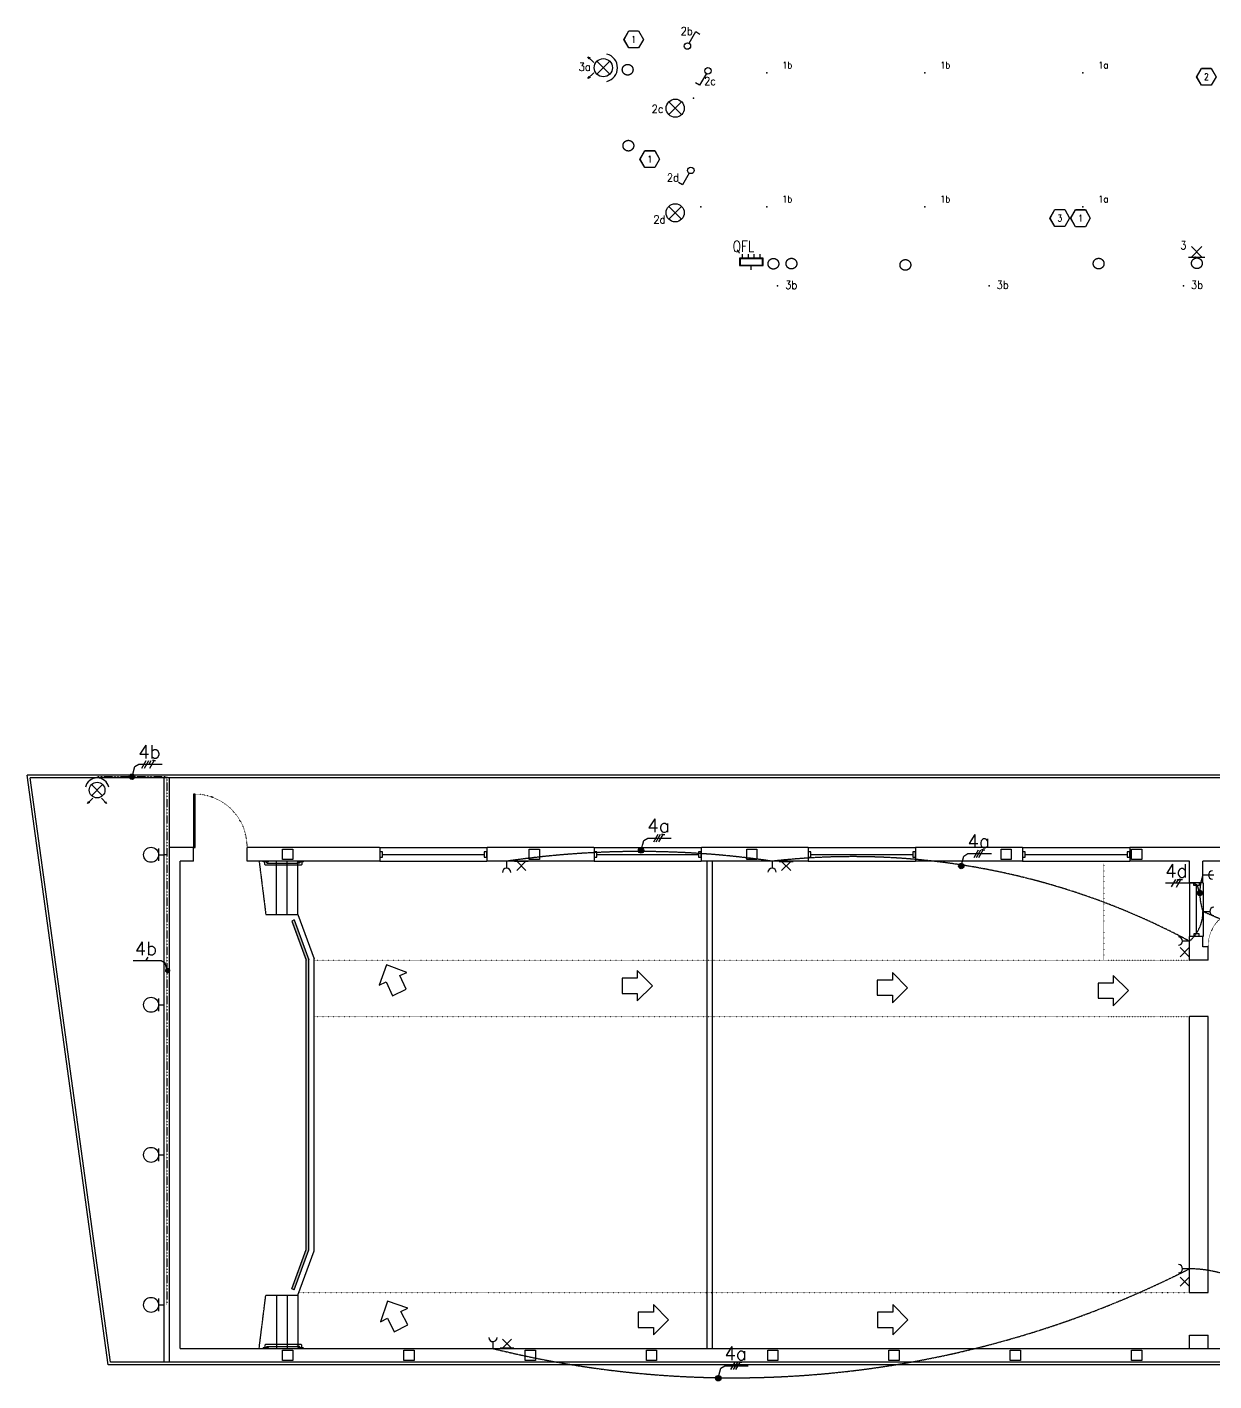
# Model space of a CAD drawing. Header units: millimetres. Extents: x -96513 to 442697, y -70111 to 173034.
# Drawn here: x 182246 to 204400, y -50812 to -25545 of the extents above; entities that cross this region are included whole.
import ezdxf
from ezdxf.enums import TextEntityAlignment as Align

# ---------------------------------------------------------------- set-up
doc = ezdxf.new("R2010")
doc.units = ezdxf.units.MM
doc.set_wipeout_variables(frame=1)
for name, pattern in [('DUCT', [1, 0, -1]), ('EXPOSED', [11.90625, 6.35, -1.5875, 0.79375, -0.79375, 0.79375, -1.5875]), ('EXPOSED0', [6.35, 3.175, -0.79375, 0.396875, -0.79375, 0.396875, -0.79375]), ('SDOT', [1.5875, 0, -1.5875])]:
    doc.linetypes.add(name, pattern=pattern)
for name, color, linetype in [('Anno', 223, 'Continuous'), ('Com', 153, 'Continuous'), ('Dimens', 30, 'Continuous'), ('Fire', 133, 'Continuous'), ('Glass', 130, 'Continuous'), ('Lining', 252, 'Continuous'), ('Lite', 83, 'Continuous'), ('Lite-Cqd', 114, 'Continuous'), ('Lite-Swc', 83, 'Continuous'), ('Number', 18, 'Continuous'), ('Panel', 53, 'Continuous'), ('Power-El', 43, 'Continuous'), ('Site', 63, 'Continuous'), ('Stairs', 193, 'Continuous'), ('Symb-De', 6, 'Continuous'), ('Symb-Hi', 1, 'Continuous'), ('Symb-Num', 43, 'Continuous'), ('Symb10', 140, 'Continuous'), ('Symb2', 140, 'Continuous'), ('Symb3', 140, 'Continuous'), ('Symb4', 140, 'Continuous'), ('Symb5', 140, 'Continuous'), ('Symb7', 43, 'Continuous'), ('Symb8', 1, 'Continuous'), ('Symb9', 1, 'Continuous'), ('Video', 110, 'Continuous'), ('Wall', 144, 'Continuous'), ('Wall-Base', 143, 'Continuous'), ('Wall-Head', 133, 'Continuous'), ('Wall-Head-Strc', 133, 'Continuous'), ('Wire', 84, 'Continuous'), ('Wire-An', 54, 'Continuous')]:
    doc.layers.add(name, color=color, linetype=linetype)
doc.layers.add('NE', color=8, linetype='Continuous', plot=False)
doc.styles.add('MECS', font='ROMANS.shx', dxfattribs={"width": 0.9, "height": 6250})
doc.styles.add('ROMANC', font='romanc', dxfattribs={"height": 0.09375})
doc.styles.get("Standard").update_dxf_attribs({"font": 'ROMANS'})

# ---------------------------------------------------------------- blocks, each defined once
blk = doc.blocks.new('E.IntLight-General Light')
at = {"color": 0, "linetype": 'ByBlock', "lineweight": -2}
for p, q in [((-0.07874, 0.07874), (0.07874, -0.07874)), ((-0.07874, -0.07874), (0.07874, 0.07874))]:
    blk.add_line(p, q, dxfattribs=at)
blk.add_circle((0, 0), 0.11136, dxfattribs=at)
blk = doc.blocks.new('E.IntLight-Fixture Type')
at = {"color": 0, "linetype": 'ByBlock', "lineweight": -2}
blk.add_point((0, 0), dxfattribs=at)
at = {"layer": 'Lining', "color": 0, "linetype": 'ByBlock', "lineweight": -2, "style": 'MECS', "width": 0.8, "flags": 1}
blk.add_attdef('PW', (0.08, 0.35), '', height=0.0787, dxfattribs=at)
at = {"layer": 'Symb-Hi', "color": 0, "linetype": 'ByBlock', "lineweight": -2, "style": 'MECS', "width": 0.9, "flags": 1}
blk.add_attdef('DB', text='', height=0.0787, dxfattribs=at).set_placement((-0.099, -0.347), align=Align.RIGHT)
at = {"layer": 'Symb-Num', "color": 0, "linetype": 'ByBlock', "lineweight": -2, "style": 'MECS', "width": 0.9}
blk.add_attdef('CN', text='', height=0.0984, dxfattribs=at).set_placement((-0.099, -0.224), align=Align.RIGHT)
at = {"layer": 'Symb10', "color": 0, "linetype": 'ByBlock', "lineweight": -2, "style": 'MECS', "width": 0.8, "flags": 9}
blk.add_attdef('DS', (0.08, 0.012), '', height=0.0787, dxfattribs=at)
at = {"layer": 'Symb2', "color": 0, "linetype": 'ByBlock', "lineweight": -2, "style": 'MECS', "width": 0.8, "flags": 9}
blk.add_attdef('TP', (0.08, -0.092), '', height=0.0787, dxfattribs=at)
at = {"layer": 'Symb3', "color": 0, "linetype": 'ByBlock', "lineweight": -2, "style": 'MECS', "width": 0.8, "flags": 8}
blk.add_attdef('SI', (0.08, 0.13), '', height=0.0787, dxfattribs=at)
at = {"layer": 'Symb4', "color": 0, "linetype": 'ByBlock', "lineweight": -2, "style": 'MECS', "width": 0.9}
blk.add_attdef('SC', (0.07, -0.224), '', height=0.0984, dxfattribs=at)
at = {"layer": 'Symb5', "color": 0, "linetype": 'ByBlock', "lineweight": -2, "style": 'MECS', "width": 0.8, "flags": 1}
blk.add_attdef('SCN', (0.08, 0.233), '', height=0.0787, dxfattribs=at)
at = {"layer": 'Symb7', "color": 0, "style": 'ROMANC'}
blk.add_attdef('FT', text='', height=0.118, dxfattribs=at).set_placement((-0.078, 0.13), align=Align.RIGHT)
at = {"layer": 'Symb8', "color": 0, "linetype": 'ByBlock', "lineweight": -2, "style": 'MECS', "width": 0.8, "flags": 8}
blk.add_attdef('FN', (-0.083, -0.224), '', height=0.0787, dxfattribs=at)
at = {"layer": 'Symb9', "color": 0, "linetype": 'ByBlock', "lineweight": -2, "style": 'MECS', "width": 0.8, "flags": 9}
blk.add_attdef('DN', (0.08, -0.348), '', height=0.0787, dxfattribs=at)
blk = doc.blocks.new('*U61')
at = {"color": 0, "linetype": 'ByBlock', "lineweight": -2}
for p, q in [((0.02, 0.109), (0.102, 0.252)), ((0.102, 0.252), (0.153, 0.222))]:
    blk.add_line(p, q, dxfattribs=at)
blk.add_circle((0, 0.075), 0.0394, dxfattribs=at)
at = {"layer": 'Symb4', "color": 0, "linetype": 'ByBlock', "lineweight": -2, "style": 'MECS', "width": 0.9}
blk.add_attdef('SC', (-0.022, 0.282), '', height=0.0984, dxfattribs=at)
blk = doc.blocks.new('E.IntWir-Conduit')
at = {"color": 0, "linetype": 'ByBlock', "lineweight": -2}
blk.add_circle((0, 0.098425), 0.03937, dxfattribs=at)
blk = doc.blocks.new('*U68')
at = {"color": 0, "linetype": 'ByBlock', "lineweight": -2}
for p, q in [((0.02, 0.109), (0.102, 0.252)), ((0.102, 0.252), (0.153, 0.222))]:
    blk.add_line(p, q, dxfattribs=at)
blk.add_circle((0, 0.075), 0.0394, dxfattribs=at)
at = {"layer": 'Symb4', "color": 0, "linetype": 'ByBlock', "lineweight": -2, "style": 'MECS', "width": 0.9}
blk.add_attdef('SC', (-0.022, 0.282), '', height=0.0984, dxfattribs=at)
blk = doc.blocks.new('*U71')
at = {"color": 0, "linetype": 'ByBlock', "lineweight": -2}
for p, q in [((0.02, 0.109), (0.102, 0.252)), ((0.102, 0.252), (0.153, 0.222))]:
    blk.add_line(p, q, dxfattribs=at)
blk.add_circle((0, 0.075), 0.0394, dxfattribs=at)
at = {"layer": 'Symb4', "color": 0, "linetype": 'ByBlock', "lineweight": -2, "style": 'MECS', "width": 0.9}
blk.add_attdef('SC', (-0.022, 0.282), '', height=0.0984, dxfattribs=at)
blk = doc.blocks.new('E.IntLight-Flood Light')
at = {"color": 0, "linetype": 'ByBlock', "lineweight": -2}
for p, q in [((-0.079, -0.079), (0.079, 0.079)), ((-0.079, 0.079), (0.079, -0.079))]:
    blk.add_line(p, q, dxfattribs=at)
for points in [[(0.188, 0.134), (0.175, 0.109), (0.163, 0.121), (0.188, 0.134), (0.116, 0.062)], [(0.188, -0.134), (0.163, -0.121), (0.175, -0.109), (0.188, -0.134), (0.116, -0.062)]]:
    blk.add_lwpolyline(points, dxfattribs=at)
blk.add_circle((0, 0), 0.111, dxfattribs=at)
blk.add_arc((0, 0), 0.173, 104.4359, 255.5641, dxfattribs=at)
blk = doc.blocks.new('E.IntPan-Distrib Board (flush)')
at = {"color": 0, "linetype": 'ByBlock', "lineweight": -2}
blk.add_point((0, 0), dxfattribs=at)
at = {"layer": 'Symb-De', "style": 'MECS', "width": 0.8}
blk.add_attdef('DBN', text='', height=0.118, dxfattribs=at).set_placement((0, 0.205), align=Align.MIDDLE)
at = {"layer": 'Symb-Hi', "color": 0, "style": 'MECS', "width": 0.9, "flags": 1}
blk.add_attdef('DB', text='', height=0.0787, dxfattribs=at).set_placement((0.413, 0.081), align=Align.MIDDLE)
at = {"layer": 'Symb3', "color": 0, "style": 'MECS', "width": 0.8, "flags": 8}
blk.add_attdef('SI', text='', height=0.0787, dxfattribs=at).set_placement((0.413, -0.02), align=Align.MIDDLE)
at = {"layer": 'Symb9', "color": 0, "style": 'MECS', "width": 0.8, "flags": 9}
blk.add_attdef('DN', text='', height=0.0787, dxfattribs=at).set_placement((0.413, -0.126), align=Align.MIDDLE)
at = {"color": 18, "linetype": 'ByBlock'}
blk.add_wipeout([(-0.119, -0.072), (0.119, -0.072), (0.119, -0.006), (-0.119, -0.006)], dxfattribs=at)
at = {"linetype": 'ByBlock', "lineweight": -2}
h = blk.add_hatch(color=0, dxfattribs=at)
h.paths.add_polyline_path([(-0.125, 0), (-0.125, -0.078), (0.125, -0.078), (0.125, 0)])
h.paths.add_polyline_path([(0.119, -0.006), (0.119, -0.072), (-0.119, -0.072), (-0.119, -0.006)], flags=16)
at = {"color": 0, "linetype": 'ByBlock', "lineweight": -2}
for p, q in [((-0.094, 0), (-0.094, 0.044)), ((-0.031, 0), (-0.031, 0.044)), ((0.031, 0), (0.031, 0.044)), ((0.094, 0), (0.094, 0.044)), ((0, -0.123), (0, -0.078))]:
    blk.add_line(p, q, dxfattribs=at)
for points in [[(-0.125, -0.078), (0.125, -0.078), (0.125, 0), (-0.125, 0)], [(-0.119, -0.072), (0.119, -0.072), (0.119, -0.006), (-0.119, -0.006)]]:
    blk.add_lwpolyline(points, close=True, dxfattribs=at)
blk = doc.blocks.new('G.RefSym-Keynote')
at = {"color": 18}
blk.add_wipeout([(-0.073, 0.123), (0.07, 0.123), (0.142, -0.001), (0.07, -0.124), (-0.073, -0.124), (-0.144, -0.001)], dxfattribs=at)
at = {"color": 0, "linetype": 'ByBlock'}
blk.add_lwpolyline([(-0.073, 0.125), (0.071, 0.125), (0.143, -0.001), (0.071, -0.126), (-0.073, -0.126), (-0.146, -0.001)], close=True, dxfattribs=at)
at = {"color": 0, "linetype": 'ByBlock', "style": 'MECS', "width": 0.8}
blk.add_attdef('NUM', text='', height=0.0941, dxfattribs=at).set_placement((-0.001, -0.001), align=Align.MIDDLE)
blk = doc.blocks.new('E.IntLight-Lighting Outlet on Wall')
at = {"color": 0, "linetype": 'ByBlock', "lineweight": -2}
for p, q in [((-0.099, 0), (0.099, 0)), ((-0.065, 0.131), (0.065, 0)), ((0.065, 0.131), (-0.065, 0))]:
    blk.add_line(p, q, dxfattribs=at)
blk = doc.blocks.new('G.SymPart-Wipeout')
at = {"color": 19, "linetype": 'Continuous'}
blk.add_wipeout([(0, 0), (1, 0), (1, 1), (0, 1)], dxfattribs=at)
blk = doc.blocks.new('*U51')
at = {"color": 0, "linetype": 'ByBlock', "lineweight": -2, "xscale": 2000, "yscale": 350.0000000018622}
blk.add_blockref('G.SymPart-Wipeout', (-1000, -175), dxfattribs=at)
at = {"color": 0, "linetype": 'ByBlock', "lineweight": -2, "flags": 128}
for points in [[(-1000, -50), (-1000, 50), (-950, 50), (-950, -50)], [(950, -50), (950, 50), (1000, 50), (1000, -50)]]:
    blk.add_lwpolyline(points, close=True, dxfattribs=at)
blk.add_lwpolyline([(-950, 0), (950, 0)], dxfattribs=at)
at = {"layer": 'Glass', "flags": 128}
for points in [[(-1000, 125), (-1000, 125), (1000, 125), (1000, 125)], [(-1000, -125), (-1000, -125), (1000, -125), (1000, -125)]]:
    blk.add_lwpolyline(points, dxfattribs=at)
at = {"layer": 'Wall'}
for p, q in [((-1000, -125), (-1000, 125)), ((1000, -125), (1000, 125))]:
    blk.add_line(p, q, dxfattribs=at)
at = {"layer": 'Wall-Head-Strc'}
for p, q in [((-1000, 125), (1000, 125)), ((-1000, -125), (1000, -125))]:
    blk.add_line(p, q, dxfattribs=at)
blk = doc.blocks.new('*U247')
at = {"xscale": -1, "rotation": 180}
blk.add_blockref('*U51', (0, 0), dxfattribs=at)
blk = doc.blocks.new('*U248')
at = {"color": 0, "linetype": 'ByBlock', "lineweight": -2, "transparency": 16777216}
for p in [(0, 0), (4000, 0), (8000, 0), (12000, 0)]:
    blk.add_blockref('*U247', p, dxfattribs=at)
blk = doc.blocks.new('*U18')
at = {"color": 18}
blk.add_wipeout([(-500, -160), (500, -160), (500, 160), (-500, 160)], dxfattribs=at).dxf.layer = 'Number'
at = {"color": 0, "linetype": 'ByBlock', "lineweight": -2}
blk.add_line((450, 0), (-450, 0), dxfattribs=at)
for points in [[(-500, -50), (-450, -50), (-450, 50), (-500, 50)], [(500, -50), (450, -50), (450, 50), (500, 50)]]:
    blk.add_lwpolyline(points, dxfattribs=at)
at = {"layer": 'Glass'}
for points in [[(-500, 125), (-500, 125), (500, 125), (500, 125)], [(-500, -125), (-500, -125), (500, -125), (500, -125)]]:
    blk.add_lwpolyline(points, dxfattribs=at)
at = {"layer": 'Wall-Base'}
for p, q in [((-500, -125), (-500, 125)), ((500, -125), (500, 125))]:
    blk.add_line(p, q, dxfattribs=at)
at = {"layer": 'Wall-Head'}
for p, q in [((-500, 125), (500, 125)), ((-500, -125), (500, -125))]:
    blk.add_line(p, q, dxfattribs=at)
blk = doc.blocks.new('PasteBlock$0')
at = {"layer": 'Lite-Cqd', "linetype": 'Continuous'}
blk.add_line((116, 101), (-116, 101), dxfattribs=at)
at = {"layer": 'Lite-Cqd'}
blk.add_line((0, 101), (0, 0), dxfattribs=at)
at = {"layer": 'Lite-Cqd', "linetype": 'Continuous'}
blk.add_circle((0, 242), 140, dxfattribs=at)
blk = doc.blocks.new('*U254')
at = {"rotation": 90}
blk.add_blockref('PasteBlock$0', (191, 0), dxfattribs=at)
blk = doc.blocks.new('*U255')
at = {"color": 0, "linetype": 'ByBlock', "lineweight": -2, "transparency": 16777216}
for p in [(0, 0), (0, -2800), (0, -5600), (0, -8400)]:
    blk.add_blockref('*U254', p, dxfattribs=at)

msp = doc.modelspace()

# ---------------------------------------------------------------- hatches: boundary and pattern name
at = {"true_color": 0xf26722}
h = msp.add_hatch(color=30, dxfattribs=at)
h.dxf.hatch_style = 1
h.paths.add_polyline_path([(184155, -39536, 0.080977), (184158, -39552, -0.003732), (184253, -39520, 0.853398)])
h.paths.add_polyline_path([(184255, -39536, 0.079099), (184253, -39520, 0.003732), (184158, -39552, 0.850178)])
h = msp.add_hatch(color=30, dxfattribs=at)
h.dxf.hatch_style = 1
h.paths.add_polyline_path([(184820, -43154, 0.080977), (184823, -43170, -0.003732), (184918, -43138, 0.853398)])
h.paths.add_polyline_path([(184920, -43154, 0.079099), (184918, -43138, 0.003732), (184823, -43170, 0.850178)])
h = msp.add_hatch(color=30, dxfattribs=at)
h.dxf.hatch_style = 1
h.paths.add_polyline_path([(195097, -50762, 0.080977), (195099, -50778, -0.003732), (195194, -50747, 0.853398)])
h.paths.add_polyline_path([(195197, -50762, 0.079099), (195194, -50747, 0.003732), (195099, -50778, 0.850178)])
at = {"layer": 'Wall-Head', "true_color": 0x727430}
h = msp.add_hatch(color=67, dxfattribs=at)
h.dxf.hatch_style = 1
h.paths.add_polyline_path([(187453, -48359), (187187, -49091), (187233, -49110), (187503, -48368), (187503, -42952), (187233, -42210), (187187, -42229), (187453, -42960)])

# ---------------------------------------------------------------- linework, layer by layer
at = {"layer": 'Com', "linetype": 'SDOT'}
for p, q in [((202343, -41110), (202343, -42960)), ((187603, -42960), (203943, -42960)), ((202343, -42960), (203943, -42960)), ((187603, -44010), (203943, -44010)), ((202343, -44010), (203943, -44010)), ((187322, -49160), (203943, -49160)), ((202343, -49160), (203943, -49160))]:
    msp.add_line(p, q, dxfattribs=at)
at = {"layer": 'Com'}
for p, q in [((188956, -43050), (188820, -43427)), ((189333, -43187), (188956, -43050)), ((189205, -43247), (189333, -43187)), ((193918, -43437), (193635, -43154)), ((193635, -43154), (193635, -43296)), ((198682, -43474), (198399, -43191)), ((198399, -43191), (198399, -43332)), ((188820, -43427), (188948, -43367)), ((188948, -43367), (189068, -43624)), ((189325, -43504), (189205, -43247)), ((193352, -43296), (193352, -43579)), ((193635, -43296), (193352, -43296)), ((193635, -43721), (193918, -43437)), ((198115, -43332), (198115, -43616)), ((198399, -43332), (198115, -43332)), ((202238, -43387), (202238, -43671)), ((202521, -43387), (202238, -43387)), ((202804, -43529), (202521, -43246)), ((202521, -43246), (202521, -43387)), ((189068, -43624), (189325, -43504)), ((193352, -43579), (193635, -43579)), ((193635, -43579), (193635, -43721)), ((198115, -43616), (198399, -43616)), ((198399, -43757), (198682, -43474)), ((198399, -43616), (198399, -43757)), ((202238, -43671), (202521, -43671)), ((202521, -43812), (202804, -43529)), ((202521, -43671), (202521, -43812)), ((188971, -49327), (188846, -49708)), ((189351, -49452), (188971, -49327)), ((189225, -49516), (189351, -49452)), ((189353, -49768), (189225, -49516)), ((194221, -49671), (193938, -49388)), ((193938, -49388), (193938, -49530)), ((198689, -49671), (198406, -49388)), ((198406, -49388), (198406, -49530)), ((188846, -49708), (188972, -49644)), ((188972, -49644), (189100, -49896)), ((189100, -49896), (189353, -49768)), ((193654, -49530), (193654, -49813)), ((193938, -49530), (193654, -49530)), ((193938, -49955), (194221, -49671)), ((198123, -49530), (198123, -49813)), ((198406, -49530), (198123, -49530)), ((198406, -49955), (198689, -49671)), ((193654, -49813), (193938, -49813)), ((193938, -49813), (193938, -49955)), ((198123, -49813), (198406, -49813)), ((198406, -49813), (198406, -49955))]:
    msp.add_line(p, q, dxfattribs=at)
at = {"layer": 'Dimens'}
for p, q in [((184218, -39487), (184256, -39347)), ((184256, -39347), (184331, -39304)), ((184331, -39304), (184767, -39304)), ((193832, -40681), (194269, -40681)), ((184750, -42970), (184229, -42973)), ((184826, -43013), (184750, -42970)), ((184864, -43153), (184826, -43013)), ((195197, -50574), (195273, -50531)), ((195273, -50531), (195709, -50531)), ((195160, -50714), (195197, -50574))]:
    msp.add_line(p, q, dxfattribs=at)
for centre in [(184205, -39536), (195147, -50762)]:
    msp.add_circle(centre, 50, dxfattribs=at)
at = {"layer": 'Fire', "linetype": 'ByBlock', "lineweight": -2}
for p, q in [((203940, -42682), (203940, -42942)), ((203768, -42726), (203940, -42898)), ((203768, -42898), (203940, -42726)), ((203768, -48875), (203940, -49047)), ((203768, -49047), (203940, -48875)), ((203940, -48831), (203940, -49091)), ((191334, -50204), (191075, -50204)), ((191290, -50032), (191119, -50204)), ((191119, -50032), (191290, -50204))]:
    msp.add_line(p, q, dxfattribs=at)
at = {"layer": 'Lite', "linetype": 'ByBlock', "lineweight": -2}
for p, q in [((183450, -39683), (183657, -39890)), ((183657, -39683), (183450, -39890))]:
    msp.add_line(p, q, dxfattribs=at)
for points in [[(183377, -40034), (183395, -40001), (183410, -40016), (183377, -40034), (183472, -39939)], [(183730, -40034), (183697, -40016), (183713, -40001), (183730, -40034), (183635, -39939)]]:
    msp.add_lwpolyline(points, dxfattribs=at)
msp.add_circle((183554, -39786), 146, dxfattribs=at)
msp.add_arc((183554, -39786), 227, 14.4359, 165.5641, dxfattribs=at)
at = {"layer": 'NE'}
for p, q in [((184803, -50460), (184803, -39560)), ((184903, -50460), (184903, -39560))]:
    msp.add_line(p, q, dxfattribs=at)
at = {"layer": 'Power-El', "linetype": 'ByBlock', "lineweight": -2}
for p, q in [((204400, -41371), (204193, -41371)), ((203944, -48719), (203815, -48719)), ((190946, -50209), (190944, -50079))]:
    msp.add_line(p, q, dxfattribs=at)
for centre, start, end in [((203737, -48719), 270, 90), ((190942, -50002), 181.145, 1.145)]:
    msp.add_arc(centre, 77.6, start, end, dxfattribs=at)
at = {"layer": 'Stairs', "linetype": 'EXPOSED'}
for p, q in [((186578, -41114), (186703, -42110)), ((186903, -42110), (186903, -41110)), ((187103, -42110), (187103, -41110)), ((187303, -42110), (187303, -41110)), ((186578, -50205), (186703, -49210)), ((186903, -49210), (186903, -50210)), ((187103, -49210), (187103, -50210)), ((187303, -49210), (187303, -50210))]:
    msp.add_line(p, q, dxfattribs=at)
at = {"layer": 'Video', "ltscale": 100}
for points in [[(186752, -41110), (186752, -41116, -0.414214), (186745, -41122), (186657, -41122, -0.414214), (186650, -41116), (186650, -41110)], [(186720, -41143, 0.414214), (186726, -41150), (187282, -41150)], [(187335, -41122), (187335, -41144, -0.414214), (187329, -41150), (187282, -41150)], [(187405, -41110), (187405, -41116, -0.414214), (187399, -41122), (187310, -41122, -0.414214), (187303, -41116), (187303, -41110)], [(186752, -50210), (186752, -50203, 0.414214), (186745, -50197), (186657, -50197, 0.414214), (186650, -50203), (186650, -50210)], [(186720, -50176, -0.414214), (186726, -50169), (187282, -50169)], [(187335, -50197), (187335, -50175, 0.414214), (187329, -50169), (187282, -50169)]]:
    msp.add_lwpolyline(points, format="xyb", dxfattribs=at)
at = {"layer": 'Video'}
for points in [[(187238, -41189), (186702, -41187, -0.414214), (186683, -41168), (186683, -41121)], [(187374, -41123), (187374, -41170, -0.414214), (187355, -41189), (187238, -41189)], [(187238, -50131), (186702, -50132, 0.414214), (186683, -50151), (186683, -50198)], [(187374, -50196), (187374, -50150, 0.414214), (187355, -50131), (187238, -50131)]]:
    msp.add_lwpolyline(points, format="xyb", dxfattribs=at)
at = {"layer": 'Video', "ltscale": 100}
for points in [[(186720, -41122), (186720, -41143)], [(186720, -50197), (186720, -50176)]]:
    msp.add_lwpolyline(points, close=True, dxfattribs=at)
at = {"layer": 'Wall'}
for p, q in [((212203, -39510), (182246, -39510)), ((183760, -50510), (182246, -39510)), ((183804, -50460), (182304, -39560)), ((184903, -39560), (182304, -39560)), ((212203, -39560), (184903, -39560)), ((185383, -40860), (184903, -40860)), ((185353, -41110), (185353, -40860)), ((186353, -41110), (186353, -40860)), ((209903, -40860), (186353, -40860)), ((185353, -41110), (185103, -41110)), ((185103, -50210), (185103, -41110)), ((203943, -41110), (186353, -41110)), ((203943, -42960), (203943, -41110)), ((204193, -42710), (204193, -41110)), ((204993, -41110), (204193, -41110)), ((186703, -42110), (187303, -42110)), ((187303, -42110), (187603, -42934)), ((187198, -42260), (187453, -42960)), ((187233, -42210), (187503, -42952)), ((187603, -48385), (187603, -42934)), ((204293, -42710), (204193, -42710)), ((204293, -42960), (204293, -42710)), ((204293, -42960), (203943, -42960)), ((204293, -44010), (203943, -44010)), ((203943, -49160), (203943, -44010)), ((204293, -49160), (204293, -44010)), ((187303, -49210), (187603, -48385)), ((186703, -49210), (187303, -49210)), ((203943, -49160), (204293, -49160)), ((203943, -49960), (204293, -49960)), ((203943, -50210), (203943, -49960)), ((204293, -50210), (204293, -49960)), ((185103, -50210), (209653, -50210)), ((212203, -50510), (183760, -50510)), ((212153, -50460), (183804, -50460))]:
    msp.add_line(p, q, dxfattribs=at)
at = {"layer": 'Wall', "color": 67, "true_color": 0x727430}
for p, q in [((187187, -42229), (187453, -42960)), ((187233, -42210), (187503, -42952)), ((187503, -48368), (187503, -42952)), ((187453, -48359), (187453, -42960)), ((187187, -49091), (187453, -48359)), ((187233, -49110), (187503, -48368))]:
    msp.add_line(p, q, dxfattribs=at)
at = {"layer": 'Wall'}
for points in [[(187017, -40890), (187207, -40890), (187207, -41080), (187017, -41080)], [(202862, -40890), (203052, -40890), (203052, -41080), (202862, -41080)], [(187017, -50240), (187207, -50240), (187207, -50430), (187017, -50430)], [(189281, -50240), (189471, -50240), (189471, -50430), (189281, -50430)], [(191544, -50240), (191734, -50240), (191734, -50430), (191544, -50430)], [(193808, -50240), (193998, -50240), (193998, -50430), (193808, -50430)], [(196072, -50240), (196262, -50240), (196262, -50430), (196072, -50430)], [(198335, -50240), (198525, -50240), (198525, -50430), (198335, -50430)], [(200599, -50240), (200789, -50240), (200789, -50430), (200599, -50430)], [(202862, -50240), (203052, -50240), (203052, -50430), (202862, -50430)]]:
    msp.add_lwpolyline(points, close=True, dxfattribs=at)
at = {"layer": 'Wall', "ltscale": 100}
msp.add_lwpolyline([(187405, -50210), (187405, -50203, 0.414214), (187399, -50197), (187310, -50197, 0.414214), (187303, -50203), (187303, -50210)], format="xyb", dxfattribs=at)
at = {"layer": 'Wall-Head', "color": 67, "true_color": 0x727430}
for p, q in [((187233, -42210), (187187, -42229)), ((187233, -49110), (187187, -49091))]:
    msp.add_line(p, q, dxfattribs=at)
at = {"layer": 'Wall-Head'}
msp.add_lwpolyline([(185353, -40860), (185383, -40860), (185383, -39860), (185353, -39860)], close=True, dxfattribs=at)
at = {"layer": 'Wall-Head', "linetype": 'DUCT'}
for centre, radius, start, end in [((185368, -40845), 985, 359.1275, 90.8725), ((204974, -42690), 681, 88.3632, 181.6368)]:
    msp.add_arc(centre, radius, start, end, dxfattribs=at)
at = {"layer": 'Wire', "linetype": 'ByBlock', "lineweight": -2}
for p, q in [((184391, -39374), (184471, -39234)), ((184437, -39374), (184518, -39234)), ((184526, -39304), (184565, -39236)), ((184535, -39374), (184616, -39234)), ((203609, -41594), (203690, -41454)), ((203696, -41524), (203727, -41472)), ((203701, -41595), (203782, -41455)), ((184465, -42972), (184504, -42904)), ((195385, -50601), (195466, -50461)), ((195432, -50601), (195513, -50461)), ((195477, -50601), (195558, -50461))]:
    msp.add_line(p, q, dxfattribs=at)
at = {"layer": 'Wire'}
for p, q in [((184616, -39234), (184586, -39234)), ((184616, -39234), (184646, -39234)), ((194118, -40612), (194088, -40612)), ((194118, -40612), (194148, -40612)), ((203782, -41455), (203752, -41455)), ((195558, -50461), (195528, -50461)), ((195558, -50461), (195588, -50461))]:
    msp.add_line(p, q, dxfattribs=at)
at = {"layer": 'Wire', "linetype": 'EXPOSED0'}
for p, q in [((184857, -39536), (183554, -39536)), ((183554, -39536), (183554, -39560)), ((184857, -39536), (184857, -49393))]:
    msp.add_line(p, q, dxfattribs=at)
at = {"layer": 'Wire', "linetype": 'EXPOSED'}
msp.add_line((184857, -40993), (184803, -40993), dxfattribs=at)
at = {"layer": 'Wire'}
for radius in [10, 5]:
    msp.add_circle((203732, -41463), radius, dxfattribs=at)
at = {"layer": 'Wire', "linetype": 'EXPOSED'}
for centre, radius, start, end in [((195439, -31959), 18795, 256.1699, 296.9054), ((203915, -51044), 2325, 20.8877, 89.2819)]:
    msp.add_arc(centre, radius, start, end, dxfattribs=at)

# ---------------------------------------------------------------- block references
msp.add_blockref('*U255', (184612, -40993))
at = {"layer": 'Anno', "color": 83}
ref = msp.add_blockref('G.RefSym-Keynote', (204261, -26472), dxfattribs=dict(at, xscale=1270, yscale=1270, zscale=1270))
ref.add_attrib('NUM', '2', dxfattribs={"layer": '0', "color": 0, "linetype": 'ByBlock', "height": 125, "style": 'MECS', "width": 0.8}).set_placement((204260, -26472), align=Align.MIDDLE)
ref = msp.add_blockref('G.RefSym-Keynote', (201524, -29109), dxfattribs=dict(at, xscale=1270, yscale=1270, zscale=1270))
ref.add_attrib('NUM', '3', dxfattribs={"layer": '0', "color": 0, "linetype": 'ByBlock', "height": 125, "style": 'MECS', "width": 0.8}).set_placement((201523, -29109), align=Align.MIDDLE)
at = {"layer": 'Lite', "xscale": 1524, "yscale": 1524, "zscale": 1524}
msp.add_blockref('E.IntLight-Lighting Outlet on Wall', (204078, -29838), dxfattribs=at)
at = {"layer": 'Lite-Cqd', "xscale": 1524, "yscale": 1524, "zscale": 1524}
for p in [(194345, -27060), (194344, -29011)]:
    msp.add_blockref('E.IntLight-General Light', p, dxfattribs=at)
at = {"layer": 'Lite-Swc'}
ref = msp.add_blockref('*U68', (194572, -26014), dxfattribs=dict(at, xscale=1524, yscale=1524, zscale=1524))
ref.add_attrib('SC', '2b', (194447, -25695), dxfattribs={"layer": 'Symb4', "color": 0, "linetype": 'ByBlock', "lineweight": -2, "height": 150, "style": 'MECS', "width": 0.9})
ref = msp.add_blockref('*U71', (194956, -26248), dxfattribs=dict(at, xscale=1523.999999999996, yscale=1523.999999999996, zscale=1523.999999999996, rotation=179.9999610545612))
ref.add_attrib('SC', '2c', (194884, -26628), dxfattribs={"layer": 'Symb4', "color": 0, "linetype": 'ByBlock', "lineweight": -2, "height": 150, "style": 'MECS', "width": 0.9})
ref = msp.add_blockref('*U61', (194637, -28106), dxfattribs=dict(at, xscale=1523.999999999995, yscale=1523.999999999995, zscale=1523.999999999995, rotation=179.9999610545612))
ref.add_attrib('SC', '2d', (194189, -28430), dxfattribs={"layer": 'Symb4', "color": 0, "linetype": 'ByBlock', "lineweight": -2, "height": 150, "style": 'MECS', "width": 0.9})
at = {"layer": 'Power-El'}
ref = msp.add_blockref('E.IntLight-Fixture Type', (193003, -26304), dxfattribs=dict(at, xscale=1524, yscale=1524, zscale=1524))
ref.add_attrib('CN', '3a', dxfattribs={"layer": 'Symb-Num', "color": 0, "linetype": 'ByBlock', "lineweight": -2, "height": 150, "style": 'MECS', "width": 0.9}).set_placement((192769, -26362), align=Align.RIGHT)
ref = msp.add_blockref('E.IntLight-Fixture Type', (196055, -26400), dxfattribs=dict(at, xscale=1270, yscale=1270, zscale=1270))
ref.add_attrib('CN', '1b', dxfattribs={"layer": 'Symb-Num', "color": 0, "linetype": 'ByBlock', "lineweight": -2, "height": 125, "style": 'MECS', "width": 0.9}).set_placement((196530, -26317), align=Align.RIGHT)
ref = msp.add_blockref('E.IntLight-Fixture Type', (199005, -26400), dxfattribs=dict(at, xscale=1270, yscale=1270, zscale=1270))
ref.add_attrib('CN', '1b', dxfattribs={"layer": 'Symb-Num', "color": 0, "linetype": 'ByBlock', "lineweight": -2, "height": 125, "style": 'MECS', "width": 0.9}).set_placement((199480, -26317), align=Align.RIGHT)
ref = msp.add_blockref('E.IntLight-Fixture Type', (201955, -26400), dxfattribs=dict(at, xscale=1270, yscale=1270, zscale=1270))
ref.add_attrib('CN', '1a', dxfattribs={"layer": 'Symb-Num', "color": 0, "linetype": 'ByBlock', "lineweight": -2, "height": 125, "style": 'MECS', "width": 0.9}).set_placement((202430, -26317), align=Align.RIGHT)
ref = msp.add_blockref('E.IntLight-Fixture Type', (194688, -26871), dxfattribs=dict(at, xscale=1524, yscale=1524, zscale=1524))
ref.add_attrib('CN', '2c', dxfattribs={"layer": 'Symb-Num', "color": 0, "linetype": 'ByBlock', "lineweight": -2, "height": 150, "style": 'MECS', "width": 0.9}).set_placement((194125, -27147), align=Align.RIGHT)
ref = msp.add_blockref('E.IntLight-Fixture Type', (196055, -28900), dxfattribs=dict(at, xscale=1270, yscale=1270, zscale=1270))
ref.add_attrib('CN', '1b', dxfattribs={"layer": 'Symb-Num', "color": 0, "linetype": 'ByBlock', "lineweight": -2, "height": 125, "style": 'MECS', "width": 0.9}).set_placement((196530, -28817), align=Align.RIGHT)
ref = msp.add_blockref('E.IntLight-Fixture Type', (199005, -28900), dxfattribs=dict(at, xscale=1270, yscale=1270, zscale=1270))
ref.add_attrib('CN', '1b', dxfattribs={"layer": 'Symb-Num', "color": 0, "linetype": 'ByBlock', "lineweight": -2, "height": 125, "style": 'MECS', "width": 0.9}).set_placement((199480, -28817), align=Align.RIGHT)
ref = msp.add_blockref('E.IntLight-Fixture Type', (194823, -28901), dxfattribs=dict(at, xscale=1524, yscale=1524, zscale=1524))
ref.add_attrib('CN', '2d', dxfattribs={"layer": 'Symb-Num', "color": 0, "linetype": 'ByBlock', "lineweight": -2, "height": 150, "style": 'MECS', "width": 0.9}).set_placement((194163, -29213), align=Align.RIGHT)
ref = msp.add_blockref('E.IntLight-Fixture Type', (204053, -29837), dxfattribs=dict(at, xscale=1524, yscale=1524, zscale=1524))
ref.add_attrib('CN', '3', dxfattribs={"layer": 'Symb-Num', "color": 0, "linetype": 'ByBlock', "lineweight": -2, "height": 150, "style": 'MECS', "width": 0.9}).set_placement((203888, -29694), align=Align.RIGHT)
ref = msp.add_blockref('E.IntLight-Fixture Type', (196255, -30375), dxfattribs=dict(at, xscale=1524, yscale=1524, zscale=1524))
ref.add_attrib('CN', '3b', dxfattribs={"layer": 'Symb-Num', "color": 0, "linetype": 'ByBlock', "lineweight": -2, "height": 150, "style": 'MECS', "width": 0.9}).set_placement((196623, -30434), align=Align.RIGHT)
ref = msp.add_blockref('E.IntLight-Fixture Type', (200203, -30373), dxfattribs=dict(at, xscale=1524, yscale=1524, zscale=1524))
ref.add_attrib('CN', '3b', dxfattribs={"layer": 'Symb-Num', "color": 0, "linetype": 'ByBlock', "lineweight": -2, "height": 150, "style": 'MECS', "width": 0.9}).set_placement((200571, -30432), align=Align.RIGHT)
ref = msp.add_blockref('E.IntLight-Fixture Type', (203830, -30373), dxfattribs=dict(at, xscale=1524, yscale=1524, zscale=1524))
ref.add_attrib('CN', '3b', dxfattribs={"layer": 'Symb-Num', "color": 0, "linetype": 'ByBlock', "lineweight": -2, "height": 150, "style": 'MECS', "width": 0.9}).set_placement((204198, -30432), align=Align.RIGHT)
at = {"layer": 'Site', "xscale": 1524, "yscale": 1524, "zscale": 1524, "rotation": 180}
msp.add_blockref('E.IntLight-Flood Light', (193003, -26304), dxfattribs=at)
at = {"layer": 'Wire', "linetype": 'EXPOSED0', "ltscale": 100, "xscale": 2540, "yscale": 2540, "zscale": 2540}
for p in [(193457, -26592), (193470, -28009), (196178, -30213), (196514, -30210), (198641, -30235), (202248, -30210), (204082, -30204)]:
    msp.add_blockref('E.IntWir-Conduit', p, dxfattribs=at)

# ---------------------------------------------------------------- texts
at = {"layer": 'Wire-An', "char_height": 250, "attachment_point": 2}
for s, insert in [('4b', (184530, -38946)), ('4a', (194032, -40324)), ('4b', (184463, -42616)), ('4a', (195472, -50173))]:
    msp.add_mtext_dynamic_manual_height_columns(s, width=250, gutter_width=1250, heights=[0], dxfattribs=dict(at, insert=insert))

# ---------------------------------------------------------------- next in the draw order: block references
msp.add_blockref('*U248', (189829, -40985))
at = {"xscale": -1, "rotation": 90}
msp.add_blockref('*U18', (204072, -42017), dxfattribs=at)
at = {"layer": 'Anno', "color": 83}
ref = msp.add_blockref('G.RefSym-Keynote', (193572, -25774), dxfattribs=dict(at, xscale=1270, yscale=1270, zscale=1270))
ref.add_attrib('NUM', '1', dxfattribs={"layer": '0', "color": 0, "linetype": 'ByBlock', "height": 125, "style": 'MECS', "width": 0.8}).set_placement((193570, -25775), align=Align.MIDDLE)
ref = msp.add_blockref('G.RefSym-Keynote', (193872, -28009), dxfattribs=dict(at, xscale=1270, yscale=1270, zscale=1270))
ref.add_attrib('NUM', '1', dxfattribs={"layer": '0', "color": 0, "linetype": 'ByBlock', "height": 125, "style": 'MECS', "width": 0.8}).set_placement((193870, -28010), align=Align.MIDDLE)
ref = msp.add_blockref('G.RefSym-Keynote', (201910, -29111), dxfattribs=dict(at, xscale=1270, yscale=1270, zscale=1270))
ref.add_attrib('NUM', '1', dxfattribs={"layer": '0', "color": 0, "linetype": 'ByBlock', "height": 125, "style": 'MECS', "width": 0.8}).set_placement((201909, -29111), align=Align.MIDDLE)
at = {"layer": 'Panel'}
ref = msp.add_blockref('E.IntPan-Distrib Board (flush)', (195765, -29860), dxfattribs=dict(at, xscale=1752.6, yscale=1752.6, zscale=1752.6))
ref.add_attrib('DBN', 'QFL', dxfattribs={"layer": 'Symb-De', "height": 207, "style": 'MECS', "width": 0.8}).set_placement((195619, -29649), align=Align.MIDDLE)

# ---------------------------------------------------------------- next in the draw order: hatches: boundary and pattern name
at = {"true_color": 0xf26722}
h = msp.add_hatch(color=30, dxfattribs=at)
h.dxf.hatch_style = 1
h.paths.add_polyline_path([(193657, -40913, 0.080977), (193659, -40929, -0.003732), (193754, -40898, 0.853398)])
h.paths.add_polyline_path([(193757, -40913, 0.079099), (193754, -40898, 0.003732), (193659, -40929, 0.850178)])
h = msp.add_hatch(color=30, dxfattribs=at)
h.dxf.hatch_style = 1
h.paths.add_polyline_path([(199634, -41204, 0.080977), (199636, -41220, -0.003732), (199731, -41189, 0.853398)])
h.paths.add_polyline_path([(199734, -41204, 0.079099), (199731, -41189, 0.003732), (199636, -41220, 0.850178)])
h = msp.add_hatch(color=30, dxfattribs=at)
h.dxf.hatch_style = 1
h.paths.add_polyline_path([(204087, -41707, 0.080977), (204090, -41722, -0.003732), (204185, -41691, 0.853398)])
h.paths.add_polyline_path([(204187, -41707, 0.079099), (204185, -41691, 0.003732), (204090, -41722, 0.850178)])

# ---------------------------------------------------------------- next in the draw order: linework, layer by layer
at = {"layer": 'Dimens'}
for p, q in [((193720, -40865), (193757, -40725)), ((193757, -40725), (193832, -40681)), ((199696, -41156), (199734, -41016)), ((199734, -41016), (199809, -40972)), ((199809, -40972), (200246, -40972)), ((204017, -41523), (203496, -41525)), ((204093, -41566), (204017, -41523)), ((204131, -41706), (204093, -41566))]:
    msp.add_line(p, q, dxfattribs=at)
for centre in [(193707, -40913), (199684, -41204), (204137, -41707)]:
    msp.add_circle(centre, 50, dxfattribs=at)
at = {"layer": 'Fire', "linetype": 'ByBlock', "lineweight": -2}
for p, q in [((191343, -41113), (191602, -41113)), ((191387, -41284), (191558, -41113)), ((191558, -41284), (191387, -41113)), ((196286, -41116), (196546, -41116)), ((196330, -41288), (196502, -41116)), ((196502, -41288), (196330, -41116))]:
    msp.add_line(p, q, dxfattribs=at)
at = {"layer": 'Lining'}
for p, q in [((194943, -50210), (194943, -41110)), ((195043, -50210), (195043, -41110))]:
    msp.add_line(p, q, dxfattribs=at)
at = {"layer": 'Power-El', "linetype": 'ByBlock', "lineweight": -2}
for p, q in [((191196, -41114), (191196, -41244)), ((196154, -41114), (196154, -41243)), ((204193, -42049), (204323, -42049)), ((203942, -42605), (203813, -42605))]:
    msp.add_line(p, q, dxfattribs=at)
for centre, start, end in [((191196, -41321), 0, 180), ((196154, -41320), 0, 180), ((204374, -41371), 90, 270), ((204400, -42049), 90, 270), ((203736, -42605), 270, 90)]:
    msp.add_arc(centre, 77.6, start, end, dxfattribs=at)
at = {"layer": 'Wall'}
for points in [[(191621, -40890), (191811, -40890), (191811, -41080), (191621, -41080)], [(195679, -40890), (195869, -40890), (195869, -41080), (195679, -41080)], [(200426, -40890), (200616, -40890), (200616, -41080), (200426, -41080)]]:
    msp.add_lwpolyline(points, close=True, dxfattribs=at)
at = {"layer": 'Wire', "linetype": 'ByBlock', "lineweight": -2}
for p, q in [((193945, -40751), (194026, -40611)), ((193992, -40751), (194073, -40611)), ((194037, -40752), (194118, -40612)), ((199922, -41042), (200003, -40902)), ((199969, -41042), (200050, -40902)), ((200014, -41042), (200094, -40902))]:
    msp.add_line(p, q, dxfattribs=at)
at = {"layer": 'Wire'}
for p, q in [((200094, -40902), (200064, -40902)), ((200094, -40902), (200124, -40902)), ((203782, -41455), (203812, -41455))]:
    msp.add_line(p, q, dxfattribs=at)
at = {"layer": 'Wire', "linetype": 'EXPOSED'}
for centre, radius, start, end in [((193676, -57936), 17004, 81.6246, 98.3878), ((197660, -54333), 13305, 61.8205, 96.4989), ((205150, -41708), 1014, 160.5864, 199.7786), ((203483, -42061), 712, 310.2267, 0.8217), ((210220, -28369), 14948, 246.2237, 257.498)]:
    msp.add_arc(centre, radius, start, end, dxfattribs=at)

# ---------------------------------------------------------------- next in the draw order: block references
at = {"layer": 'Power-El'}
ref = msp.add_blockref('E.IntLight-Fixture Type', (201955, -28900), dxfattribs=dict(at, xscale=1270, yscale=1270, zscale=1270))
ref.add_attrib('CN', '1a', dxfattribs={"layer": 'Symb-Num', "color": 0, "linetype": 'ByBlock', "lineweight": -2, "height": 125, "style": 'MECS', "width": 0.9}).set_placement((202430, -28817), align=Align.RIGHT)

# ---------------------------------------------------------------- next in the draw order: texts
at = {"layer": 'Wire-An', "char_height": 250, "attachment_point": 2}
for s, insert in [('4a', (200009, -40615)), ('4d', (203696, -41167))]:
    msp.add_mtext_dynamic_manual_height_columns(s, width=250, gutter_width=1250, heights=[0], dxfattribs=dict(at, insert=insert))

doc.saveas('drawing.dxf')
